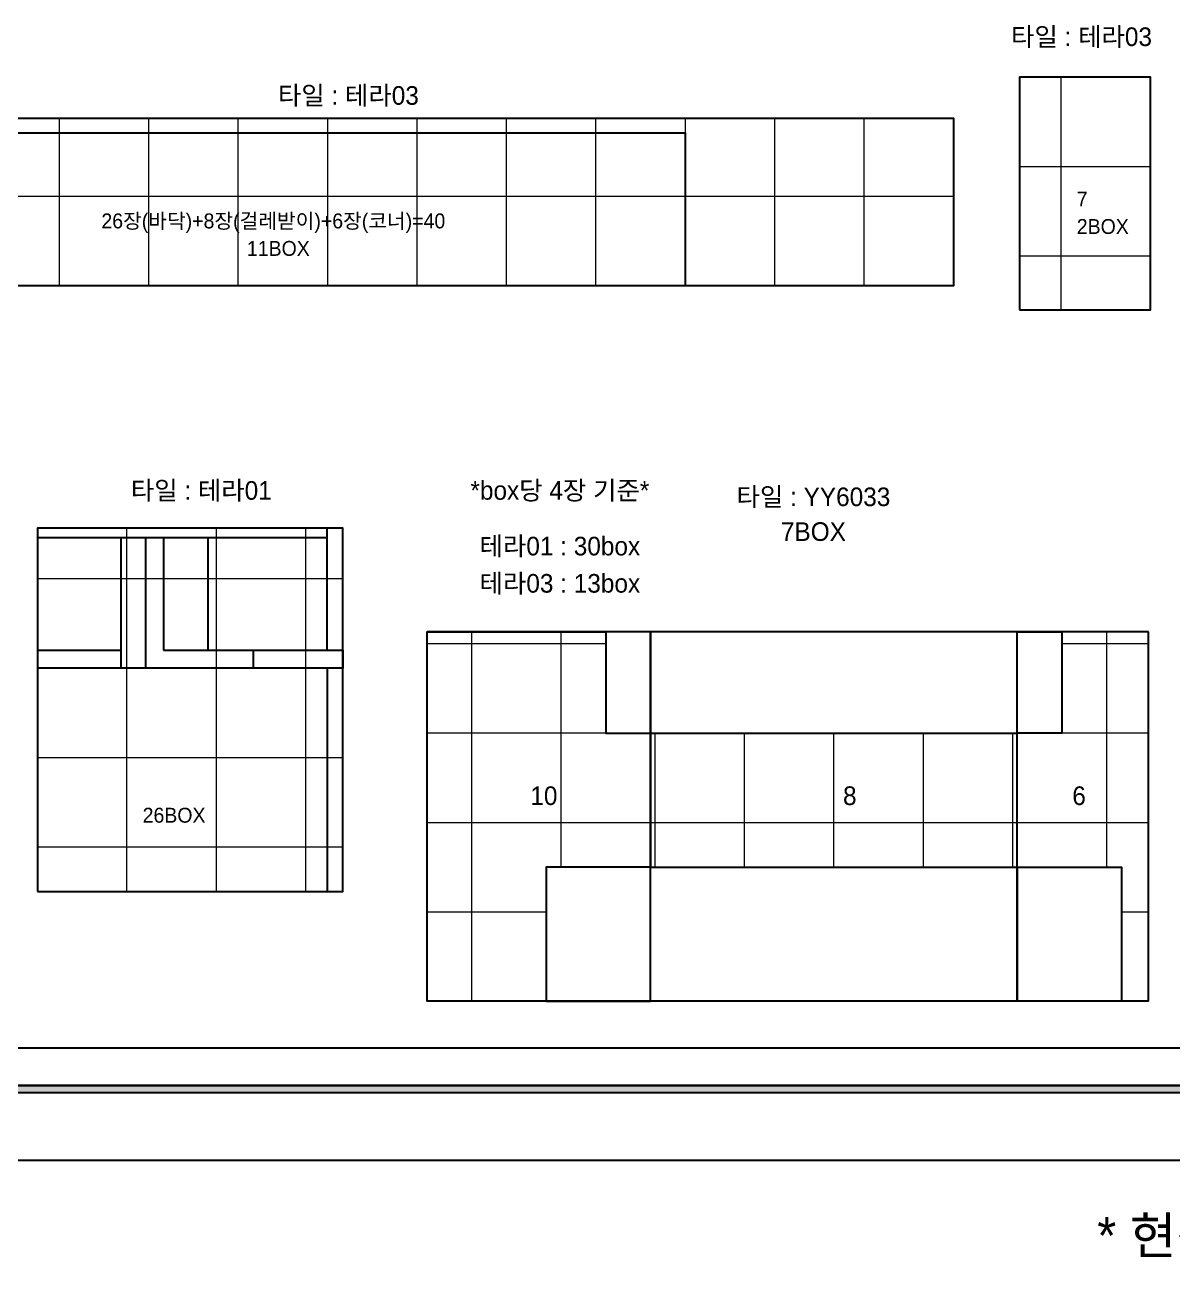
# Model space of a CAD drawing. Header units: inches. Extents: x 7740 to 83056, y -9304 to 75068.
# Drawn here: x 36081 to 43785, y 65911 to 74312 of the extents above; entities that cross this region are included whole.
import ezdxf
from ezdxf.enums import TextEntityAlignment as Align

# ---------------------------------------------------------------- set-up
doc = ezdxf.new("R2010")
doc.units = ezdxf.units.IN
doc.header["$LTSCALE"] = 50
doc.header["$MEASUREMENT"] = 0
doc.layers.add('.', color=7, linetype='Continuous', lineweight=13)
for name, color, linetype in [('0-ELC TEXT', 7, 'Continuous'), ('03-TEXT', 3, 'Continuous'), ('03-WAL NEW', 3, 'Continuous'), ('06-FUR', 6, 'Continuous'), ('06-LIGHT', 4, 'Continuous'), ('F-SYM', 7, 'Continuous'), ('FORM(YOURNAME)-11', 1, 'Continuous')]:
    doc.layers.add(name, color=color, linetype=linetype)
doc.styles.add('YOURNAME', font='HY울릉도M.TTF')
doc.styles.add('코레일둥고', font='Korail_Round_Gothic_Medium.ttf')

# ---------------------------------------------------------------- blocks, each defined once
blk = doc.blocks.new('FORM-PLAN')
at = {"layer": 'FORM(YOURNAME)-11'}
h = blk.add_hatch(color=256, dxfattribs=at)
h.dxf.hatch_style = 1
h.paths.add_polyline_path([(-71444, 55115), (10556, 55115), (10556, 54915), (-71444, 54915)])
h.paths.add_polyline_path([(-71444, -2085), (10556, -2085), (10556, -2285), (-71444, -2285)])
at = {"layer": 'Defpoints', "color": 158}
for points in [[(-71444, -2285), (10556, -2285), (10556, 55115), (-71444, 55115)], [(-69444, 53115), (-64, 53115), (-64, 1215), (-69444, 1215)]]:
    blk.add_lwpolyline(points, close=True, dxfattribs=at)
at = {"layer": 'FORM(YOURNAME)-11', "color": 250}
blk.add_lwpolyline([(-72444, -3285), (11556, -3285), (11556, 56115), (-72444, 56115)], close=True, dxfattribs=at)
at = {"layer": 'FORM(YOURNAME)-11'}
blk.add_lwpolyline([(-71444, 55115), (10556, 55115), (10556, 54915), (-71444, 54915)], close=True, dxfattribs=at)
at = {"layer": 'FORM(YOURNAME)-11', "color": 3, "style": 'YOURNAME'}
for tag, height, p in [('1', 450, (9905, 18188)), ('2', 450, (9905, 17544)), ('3', 450, (9905, 16257)), ('4', 450, (9905, 14326)), ('5', 515, (9905, 12009)), ('6', 515, (9905, 9757)), ('7', 515, (9905, 7504)), ('8', 515, (9905, 5252)), ('9', 515, (9905, 2999)), ('10', 515, (5655, 811)), ('11', 515, (9905, 747)), ('12', 515, (5655, -1441)), ('13', 515, (9905, -1441))]:
    blk.add_attdef(tag, text='', height=height, dxfattribs=at).set_placement(p, align=Align.MIDDLE_RIGHT)
blk = doc.blocks.new('*U806')
at = {"layer": 'F-SYM', "xscale": 0.2500000000000001, "yscale": 0.2500000000000001, "zscale": 0.2500000000000001}
blk.add_blockref('FORM-PLAN', (47350.9, 53416.9), dxfattribs=at)

msp = doc.modelspace()

# ---------------------------------------------------------------- hatches: boundary and pattern name
at = {"layer": '.'}
h = msp.add_hatch(dxfattribs=at)
h.set_pattern_fill('_USER', color=256, scale=600, double=1, pattern_type=0)
h.set_pattern_definition([(0, (43634.7, 73962.8), (0, 600), []), (90, (43634.7, 73962.8), (-600, 4e-14), [])])
h.paths.add_polyline_path([(42754.7, 72399.8), (43634.7, 72399.8), (43634.7, 73962.8), (42754.7, 73962.8)])
h = msp.add_hatch(dxfattribs=at)
h.set_pattern_fill('_USER', color=256, scale=600, double=1, pattern_type=0)
h.set_pattern_definition([(0, (42312.3, 72562.5), (0, 600), []), (90, (42312.3, 72562.5), (-600, 4e-14), [])])
h.paths.add_polyline_path([(33672.3, 73687.5), (42312.3, 73687.5), (42312.3, 72562.5), (33672.3, 72562.5)])
h = msp.add_hatch(dxfattribs=at)
h.set_pattern_fill('_USER', color=256, scale=600, double=1, pattern_type=0)
h.set_pattern_definition([(0, (36164.8, 69996.8), (0, 600), []), (90, (36164.8, 69996.8), (-600, 4e-14), [])])
h.paths.add_polyline_path([(36164.8, 68496.8), (38214.8, 68496.8), (38214.8, 70935.8), (36164.8, 70935.8)])
h = msp.add_hatch(dxfattribs=at)
h.set_pattern_fill('_USER', color=256, scale=600, double=1, pattern_type=0)
h.set_pattern_definition([(0, (40279.4, 67761), (0, 600), []), (90, (40279.4, 67761), (-600, 4e-14), [])])
h.paths.add_polyline_path([(40279.4, 69561), (40279.4, 68661), (39579.4, 68661), (39579.4, 67761), (38779.4, 67761), (38779.4, 70241), (39979.4, 70241), (39979.4, 69561)])
h = msp.add_hatch(dxfattribs=at)
h.set_pattern_fill('_USER', color=256, scale=600, double=1, pattern_type=0)
h.set_pattern_definition([(0, (42739.4, 69561), (0, 600), []), (90, (42739.4, 69561), (-600, 4e-14), [])])
h.paths.add_polyline_path([(43039.4, 69561), (42739.4, 69561), (42739.4, 68661), (43439.4, 68661), (43439.4, 67761), (43619.4, 67761), (43619.4, 70241), (43039.4, 70241)])
h = msp.add_hatch(dxfattribs=at)
h.set_pattern_fill('_USER', color=256, scale=600, double=1, pattern_type=0)
h.set_pattern_definition([(0, (41509.4, 69561), (0, 600), []), (90, (41509.4, 69561), (-600, 4e-14), [])])
h.paths.add_polyline_path([(40279.4, 69561), (40279.4, 68661), (42739.4, 68661), (42739.4, 69561)])

# ---------------------------------------------------------------- linework, layer by layer
at = {"layer": '03-WAL NEW'}
for p, q in [((38109.8, 70116.8), (38109.8, 70935.8)), ((38109.8, 70870.8), (36164.8, 70870.8)), ((36724.8, 70870.8), (36724.8, 69996.8)), ((36889.8, 70870.8), (36889.8, 69996.8)), ((37009.8, 70870.8), (37009.8, 70116.8)), ((37309.8, 70116.8), (37309.8, 70870.8)), ((36164.8, 70116.8), (36724.8, 70116.8)), ((37009.8, 70116.8), (37614.8, 70116.8)), ((37639.8, 69996.8), (36164.8, 69996.8)), ((38109.8, 69996.8), (38109.8, 68496.8))]:
    msp.add_line(p, q, dxfattribs=at)
msp.add_lwpolyline([(37614.8, 70116.8), (38214.8, 70116.8), (38214.8, 69996.8), (37614.8, 69996.8)], close=True, dxfattribs=at)
at = {"layer": '06-LIGHT'}
for p, q in [((43619.4, 70241), (38779.4, 70241)), ((38779.4, 67761), (38779.4, 70241)), ((40279.4, 67761), (40279.4, 70241)), ((42739.4, 67761), (42739.4, 70241)), ((43619.4, 67761), (43619.4, 70241)), ((43619.4, 67761), (38779.4, 67761))]:
    msp.add_line(p, q, dxfattribs=at)
for points in [[(42754.7, 72399.8), (43634.7, 72399.8), (43634.7, 73962.8), (42754.7, 73962.8)], [(33672.3, 73687.5), (42312.3, 73687.5), (42312.3, 72562.5), (33672.3, 72562.5)], [(34072.3, 73587.5), (40512.3, 73587.5), (40512.3, 72562.5), (34072.3, 72562.5)], [(36164.8, 68496.8), (38214.8, 68496.8), (38214.8, 70935.8), (36164.8, 70935.8)], [(40279.4, 69561), (42739.4, 69561), (42739.4, 70241), (40279.4, 70241)], [(40279.4, 68661), (42739.4, 68661), (42739.4, 67761), (40279.4, 67761)]]:
    msp.add_lwpolyline(points, close=True, dxfattribs=at)
for points in [[(40279.4, 69561), (40279.4, 68661), (39579.4, 68661), (39579.4, 67761), (38779.4, 67761), (38779.4, 70241), (39979.4, 70241), (39979.4, 69561), (40279.4, 69561)], [(40279.4, 70241), (39979.4, 70241), (39979.4, 69561), (40279.4, 69561), (40279.4, 70241)], [(42739.4, 70241), (43039.4, 70241), (43039.4, 69561), (42739.4, 69561), (42739.4, 70241)], [(40279.4, 67761), (40279.4, 68661), (39579.4, 68661), (39579.4, 67761), (40279.4, 67761)], [(42739.4, 67761), (42739.4, 68661), (43439.4, 68661), (43439.4, 67761), (42739.4, 67761)]]:
    msp.add_lwpolyline(points, dxfattribs=at)

# ---------------------------------------------------------------- block references
at = {"layer": '06-FUR'}
msp.add_blockref('*U806', (0, 0), dxfattribs=at)

# ---------------------------------------------------------------- texts
at = {"color": 10, "style": '코레일둥고'}
for s, p in [('타일 : 테라03', (43171.1, 74170.9)), ('타일 : 테라03', (38251.4, 73776.9)), ('타일 : 테라01', (37264.3, 71126.5)), ('*box당 4장 기준*', (39670.4, 71126.5)), ('타일 : YY6033', (41371.9, 71083.6)), ('7BOX', (41371.9, 70850.2)), ('테라01 : 30box', (39670.4, 70753)), ('테라03 : 13box', (39670.4, 70503.1)), ('10', (39563.3, 69078)), ('8', (41616.1, 69078)), ('6', (43154.5, 69078))]:
    msp.add_text(s, height=125, dxfattribs=at).set_placement(p, align=Align.CENTER)
at = {"layer": '0-ELC TEXT', "style": '코레일둥고'}
for s, p in [('7', (43139.2, 73094.5)), ('26장(바닥)+8장(걸레받이)+6장(코너)=40', (36593.9, 72947.5)), ('2BOX', (43139.2, 72910)), ('11BOX', (37570.4, 72763)), ('26BOX', (36870.7, 68959.6))]:
    msp.add_text(s, height=100, dxfattribs=at).set_placement(p)
at = {"layer": '03-TEXT', "color": 10, "style": '코레일둥고'}
msp.add_text('* 현장철거 후 실측 필수 *', height=250, dxfattribs=at).set_placement((45042.8, 66063.8), align=Align.CENTER)

doc.saveas('drawing.dxf')
